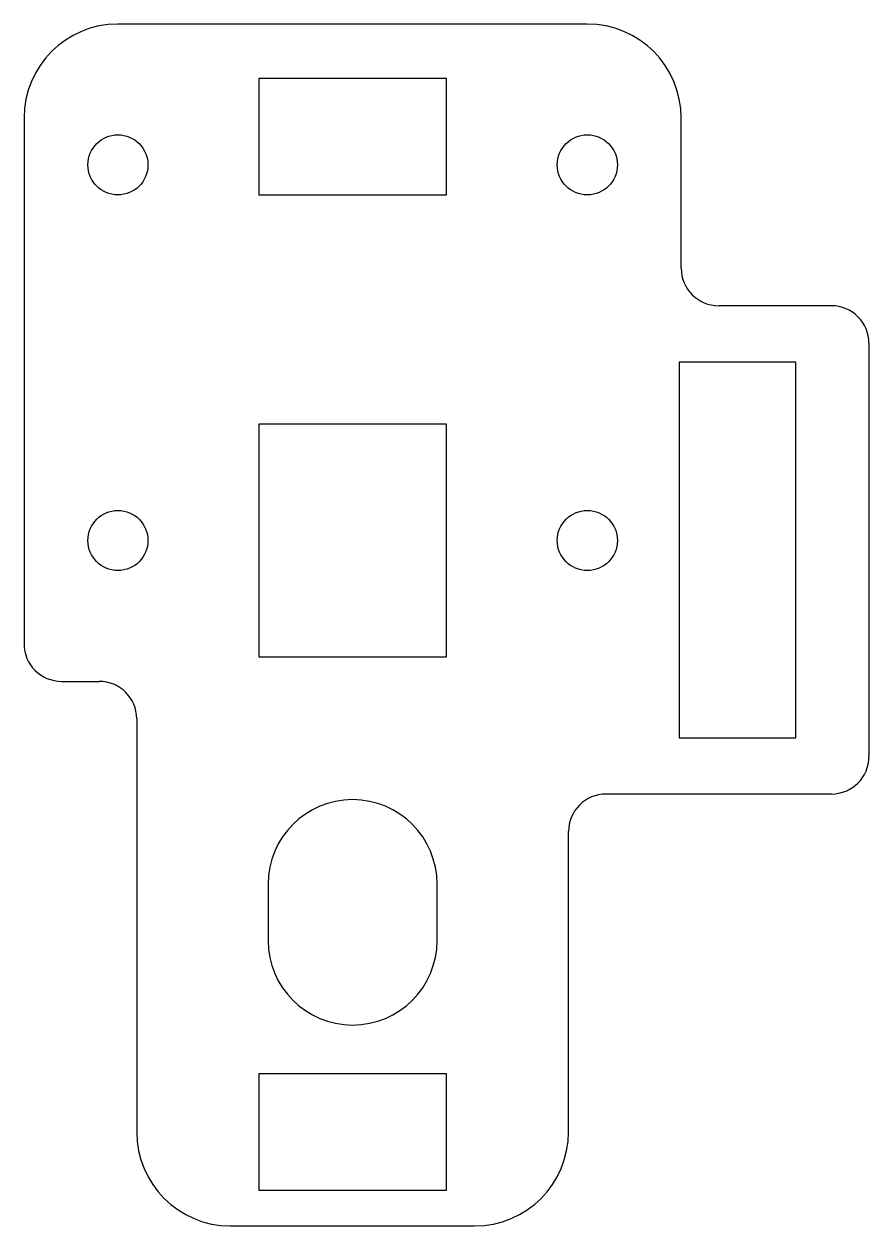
# Model space of a CAD drawing. Header units: millimetres. Extents: x -17.5 to 27.5, y -49 to 15.
import ezdxf

# ---------------------------------------------------------------- set-up
doc = ezdxf.new("R2010")
doc.units = ezdxf.units.MM

msp = doc.modelspace()

# ---------------------------------------------------------------- linework, layer by layer
at = {"color": 7, "linetype": 'Continuous', "lineweight": 25}
for p, q in [((12.5, 15), (-12.5, 15)), ((-5, 12.1), (-5, 5.9)), ((5, 12.1), (-5, 12.1)), ((5, 5.9), (5, 12.1)), ((-17.5, 10), (-17.5, -18)), ((17.5, 2), (17.5, 10)), ((-5, 5.9), (5, 5.9)), ((25.5, 0), (19.5, 0)), ((27.5, -2), (27.5, -24)), ((23.6, -3), (17.4, -3)), ((17.4, -3), (17.4, -23)), ((23.6, -23), (23.6, -3)), ((-5, -6.3), (-5, -18.7)), ((5, -6.3), (-5, -6.3)), ((5, -18.7), (5, -6.3)), ((-5, -18.7), (5, -18.7)), ((-15.5, -20), (-13.5, -20)), ((-11.5, -22), (-11.5, -44)), ((17.4, -23), (23.6, -23)), ((25.5, -26), (13.5, -26)), ((11.5, -44), (11.5, -28)), ((-4.5, -30.8), (-4.5, -33.8)), ((4.5, -33.8), (4.5, -30.8)), ((-5, -40.9), (-5, -47.1)), ((5, -40.9), (-5, -40.9)), ((5, -47.1), (5, -40.9)), ((-5, -47.1), (5, -47.1)), ((-6.5, -49), (6.5, -49))]:
    msp.add_line(p, q, dxfattribs=at)
for centre in [(-12.5, 7.5), (12.5, 7.5), (-12.5, -12.5), (12.5, -12.5)]:
    msp.add_circle(centre, 1.6, dxfattribs=at)
for centre, radius, start, end in [((-12.5, 10), 5, 90, 180), ((12.5, 10), 5, 0, 90), ((19.5, 2), 2, 180, 270), ((25.5, -2), 2, 0, 90), ((-15.5, -18), 2, 180, 270), ((-13.5, -22), 2, 0, 90), ((25.5, -24), 2, 270, 0), ((13.5, -28), 2, 90, 180), ((0, -30.8), 4.5, 0, 180), ((0, -33.8), 4.5, 180, 0), ((-6.5, -44), 5, 180, 270), ((6.5, -44), 5, 270, 0)]:
    msp.add_arc(centre, radius, start, end, dxfattribs=at)

doc.saveas('drawing.dxf')
